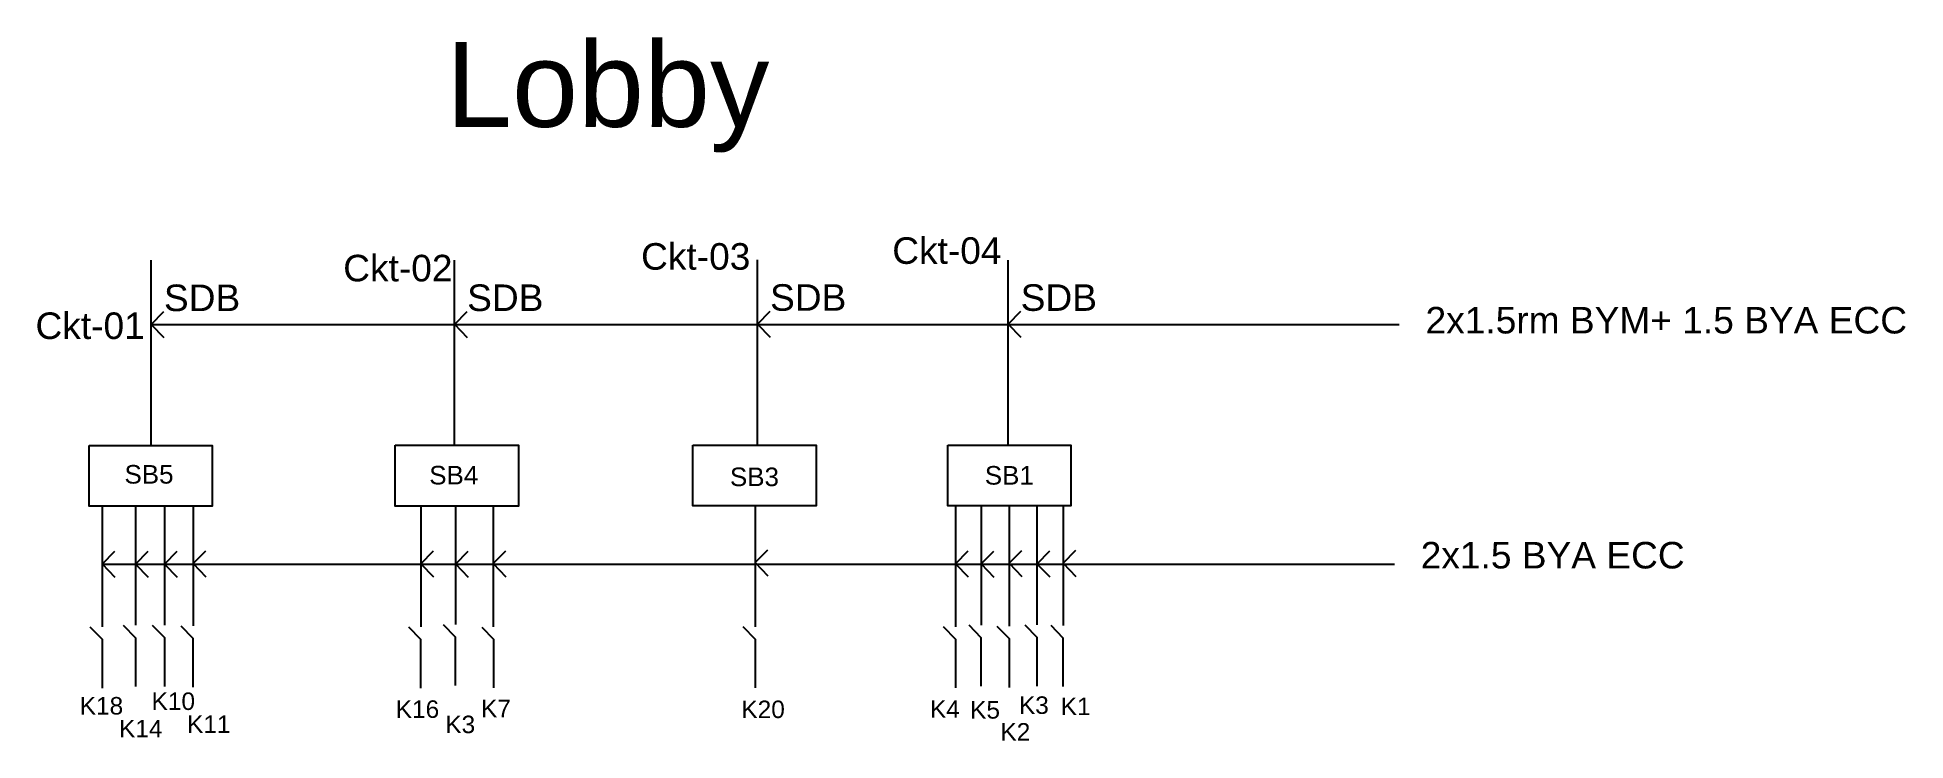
# Model space of a CAD drawing. Header units: inches. Extents: x 17.8 to 94.6, y 12.8 to 41.8.
import ezdxf

# ---------------------------------------------------------------- set-up
doc = ezdxf.new("R2010")
doc.units = ezdxf.units.IN
doc.header["$MEASUREMENT"] = 0
doc.layers.add('Text', color=7, linetype='Continuous')
doc.styles.get("Standard").update_dxf_attribs({"font": 'arial.ttf'})

msp = doc.modelspace()

# ---------------------------------------------------------------- linework, layer by layer
for p, q in [((22.504, 29.949), (22.504, 32.583)), ((34.973, 29.953), (34.973, 32.587)), ((47.428, 29.963), (47.428, 32.597)), ((57.735, 29.959), (57.735, 32.593)), ((22.505, 29.946), (23.026, 30.476)), ((34.974, 29.95), (35.495, 30.48)), ((47.428, 29.96), (47.95, 30.49)), ((47.428, 24.985), (47.428, 29.963)), ((47.428, 29.961), (47.95, 29.42)), ((57.736, 29.955), (58.257, 30.486)), ((22.504, 24.971), (22.504, 29.949)), ((22.504, 29.947), (23.026, 29.406)), ((22.504, 29.947), (73.823, 29.947)), ((34.973, 24.975), (34.973, 29.953)), ((34.973, 29.951), (35.495, 29.41)), ((57.735, 24.981), (57.735, 29.959)), ((57.735, 29.957), (58.257, 29.416)), ((20.489, 22.473), (20.489, 17.507)), ((21.86, 22.473), (21.86, 17.573)), ((23.052, 22.473), (23.052, 17.578)), ((24.222, 22.473), (24.222, 17.551)), ((33.584, 22.477), (33.584, 17.507)), ((35.015, 22.477), (35.015, 17.606)), ((36.565, 22.477), (36.565, 17.514)), ((47.34, 22.487), (47.34, 17.517)), ((55.578, 22.483), (55.578, 17.517)), ((56.63, 22.483), (56.63, 17.583)), ((57.786, 22.502), (57.786, 17.537)), ((58.927, 22.483), (58.927, 17.588)), ((59.998, 22.49), (59.998, 17.569)), ((20.489, 20.096), (21.011, 19.555)), ((20.49, 20.094), (21.011, 20.624)), ((20.49, 20.094), (73.627, 20.094)), ((21.86, 20.088), (22.382, 19.547)), ((21.861, 20.087), (22.382, 20.617)), ((23.052, 20.092), (23.574, 20.622)), ((23.052, 20.093), (23.574, 19.552)), ((24.222, 20.11), (24.744, 19.569)), ((24.223, 20.109), (24.744, 20.639)), ((33.584, 20.105), (34.106, 19.564)), ((33.585, 20.103), (34.106, 20.633)), ((35.015, 20.095), (35.537, 19.554)), ((35.016, 20.093), (35.537, 20.623)), ((36.565, 20.111), (37.087, 19.57)), ((36.566, 20.11), (37.087, 20.64)), ((47.34, 20.153), (47.862, 19.612)), ((47.341, 20.151), (47.862, 20.682)), ((55.578, 20.104), (56.1, 20.634)), ((55.578, 20.106), (56.1, 19.565)), ((56.63, 20.097), (57.151, 20.627)), ((56.63, 20.098), (57.151, 19.557)), ((57.786, 20.126), (58.308, 19.584)), ((57.787, 20.124), (58.308, 20.654)), ((58.927, 20.103), (59.449, 19.562)), ((58.928, 20.102), (59.449, 20.632)), ((59.998, 20.128), (60.52, 19.587)), ((59.999, 20.126), (60.52, 20.657)), ((19.983, 17.511), (20.482, 16.999)), ((20.482, 16.999), (20.482, 14.993)), ((21.354, 17.577), (21.854, 17.065)), ((21.854, 17.065), (21.854, 15.059)), ((22.546, 17.582), (23.045, 17.07)), ((23.045, 17.07), (23.045, 15.064)), ((23.716, 17.555), (24.215, 17.043)), ((24.215, 17.043), (24.215, 15.037)), ((33.078, 17.511), (33.577, 16.999)), ((33.577, 16.999), (33.577, 14.993)), ((34.509, 17.61), (35.008, 17.098)), ((35.008, 17.098), (35.008, 15.092)), ((36.095, 17.499), (36.584, 17)), ((36.584, 17), (36.584, 15.008)), ((46.834, 17.521), (47.333, 17.009)), ((47.333, 17.009), (47.333, 15.003)), ((55.072, 17.521), (55.571, 17.008)), ((55.571, 17.008), (55.571, 15.003)), ((56.123, 17.587), (56.623, 17.075)), ((56.623, 17.075), (56.623, 15.069)), ((57.28, 17.541), (57.78, 17.028)), ((57.78, 17.028), (57.78, 15.023)), ((58.421, 17.592), (58.92, 17.08)), ((58.92, 17.08), (58.92, 15.074)), ((59.492, 17.573), (59.991, 17.06)), ((59.991, 17.06), (59.991, 15.055))]:
    msp.add_line(p, q)
for points in [[(19.948, 24.971), (25.013, 24.971), (25.013, 22.473), (19.948, 22.473)], [(32.537, 24.975), (37.602, 24.975), (37.602, 22.477), (32.537, 22.477)], [(44.78, 24.985), (49.845, 24.985), (49.845, 22.487), (44.78, 22.487)], [(55.258, 24.981), (60.323, 24.981), (60.323, 22.483), (55.258, 22.483)]]:
    msp.add_lwpolyline(points, close=True)

# ---------------------------------------------------------------- texts
for s, height, p in [('Lobby', 3.4942, (34.625, 38.07)), ('SDB', 1.0923, (23.026, 30.494)), ('SDB', 1.0923, (35.495, 30.498)), ('SDB', 1.0923, (47.95, 30.508)), ('SDB', 1.0923, (58.257, 30.504)), ('2x1.5rm BYM+ 1.5 BYA ECC', 1.09226, (74.905, 29.574)), ('SB5', 0.7638, (21.404, 23.401)), ('SB4', 0.7638, (33.936, 23.366)), ('SB3', 0.7638, (46.301, 23.297)), ('SB1', 0.7638, (56.781, 23.359)), ('2x1.5 BYA ECC', 1.09226, (74.706, 19.911))]:
    msp.add_text(s, height=height).set_placement(p)
at = {"layer": 'Text'}
for s, height, p in [('Ckt-03', 1.0923, (42.647, 32.197)), ('Ckt-04', 1.0923, (52.975, 32.437)), ('Ckt-02', 1.0923, (30.399, 31.717)), ('Ckt-01', 1.0923, (17.745, 29.347)), ('K18', 0.72, (19.562, 13.905)), ('K10', 0.72, (22.516, 14.093)), ('K3', 0.72, (58.183, 13.931)), ('K1', 0.72, (59.904, 13.881)), ('K11', 0.72, (23.977, 13.148)), ('K16', 0.72, (32.556, 13.767)), ('K3', 0.72, (34.595, 13.139)), ('K7', 0.72, (36.063, 13.792)), ('K20', 0.72, (46.769, 13.759)), ('K4', 0.72, (54.525, 13.77)), ('K5', 0.72, (56.176, 13.737)), ('K14', 0.72, (21.18, 12.966)), ('K2', 0.72, (57.422, 12.832))]:
    msp.add_text(s, height=height, dxfattribs=at).set_placement(p)

doc.saveas('drawing.dxf')
